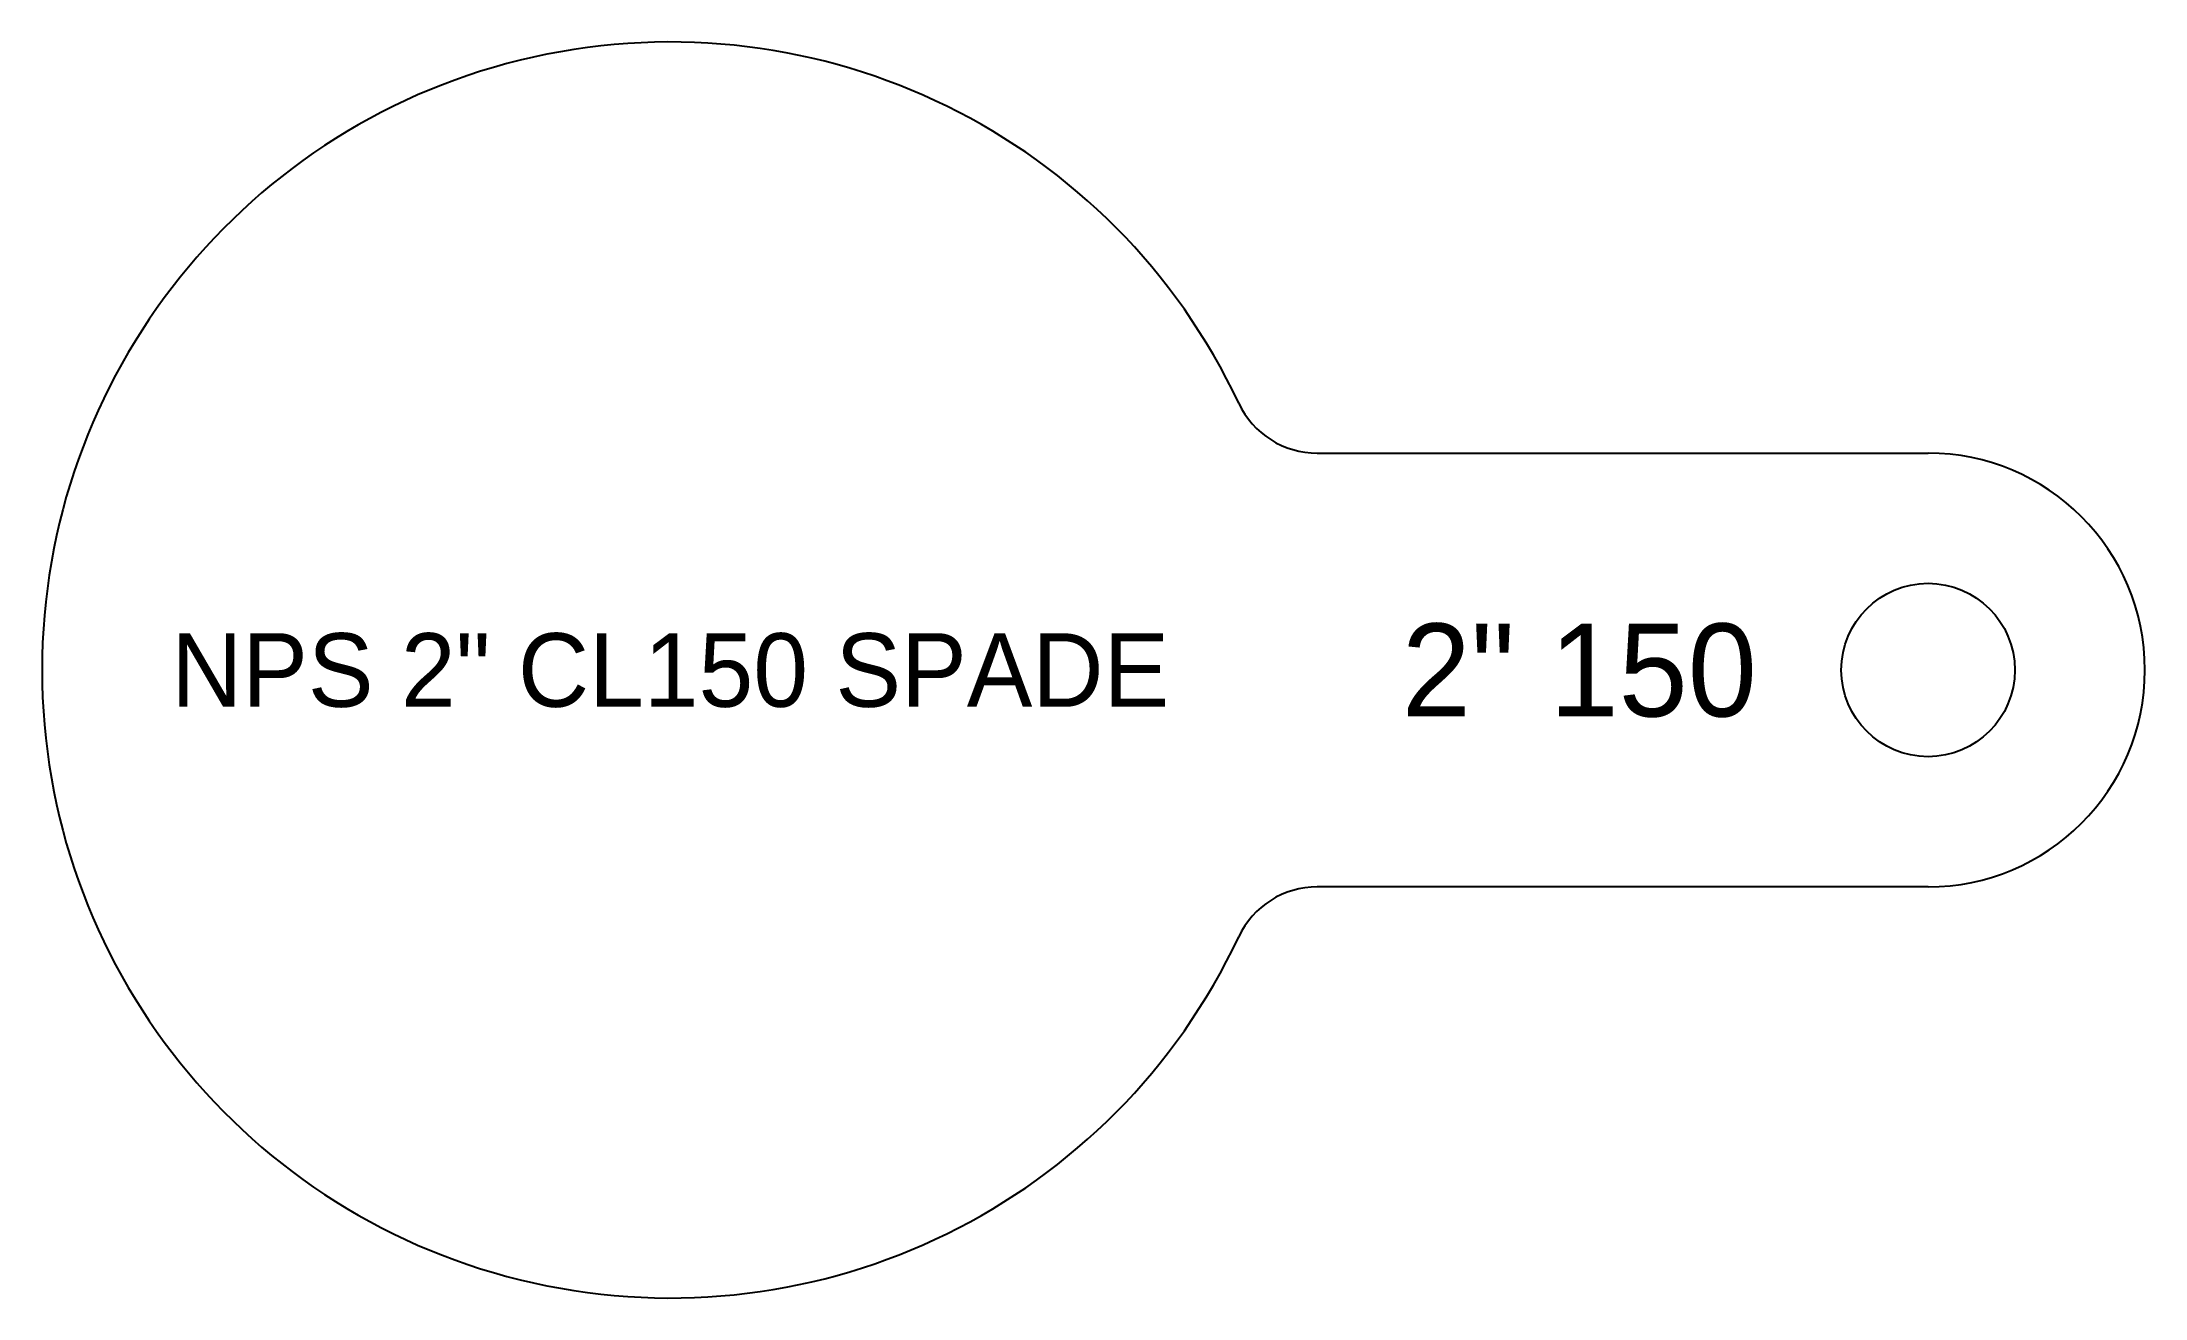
# Model space of a CAD drawing. Header units: inches. Extents: x -1.81 to 4.25, y -1.81 to 1.81.
import ezdxf
from ezdxf.enums import TextEntityAlignment as Align

# ---------------------------------------------------------------- set-up
doc = ezdxf.new("R2010")
doc.units = ezdxf.units.IN
doc.header["$MEASUREMENT"] = 0
doc.layers.add('CUT', color=7, linetype='CONTINUOUS')
doc.layers.add('ETCH', color=1, linetype='CONTINUOUS')

msp = doc.modelspace()

# ---------------------------------------------------------------- linework, layer by layer
at = {"layer": 'CUT'}
for p, q in [((1.864933, 0.625), (3.625, 0.625)), ((3.625, -0.625), (1.864933, -0.625))]:
    msp.add_line(p, q, dxfattribs=at)
msp.add_circle((3.625, 0), 0.25, dxfattribs=at)
for centre, radius, start, end in [((0, 0), 1.81, 25.135301, 334.864699), ((1.864933, 0.875), 0.25, 205.135301, 270), ((3.625, 0), 0.625, 270, 90), ((1.864933, -0.875), 0.25, 90, 154.864699)]:
    msp.add_arc(centre, radius, start, end, dxfattribs=at)

# ---------------------------------------------------------------- texts
at = {"layer": 'ETCH'}
for s, height, p in [('2" 150', 0.267836, (2.619966, 0)), ('NPS 2" CL150 SPADE', 0.212159, (0, 0))]:
    msp.add_text(s, height=height, dxfattribs=at).set_placement(p, align=Align.MIDDLE_CENTER)

doc.saveas('drawing.dxf')
